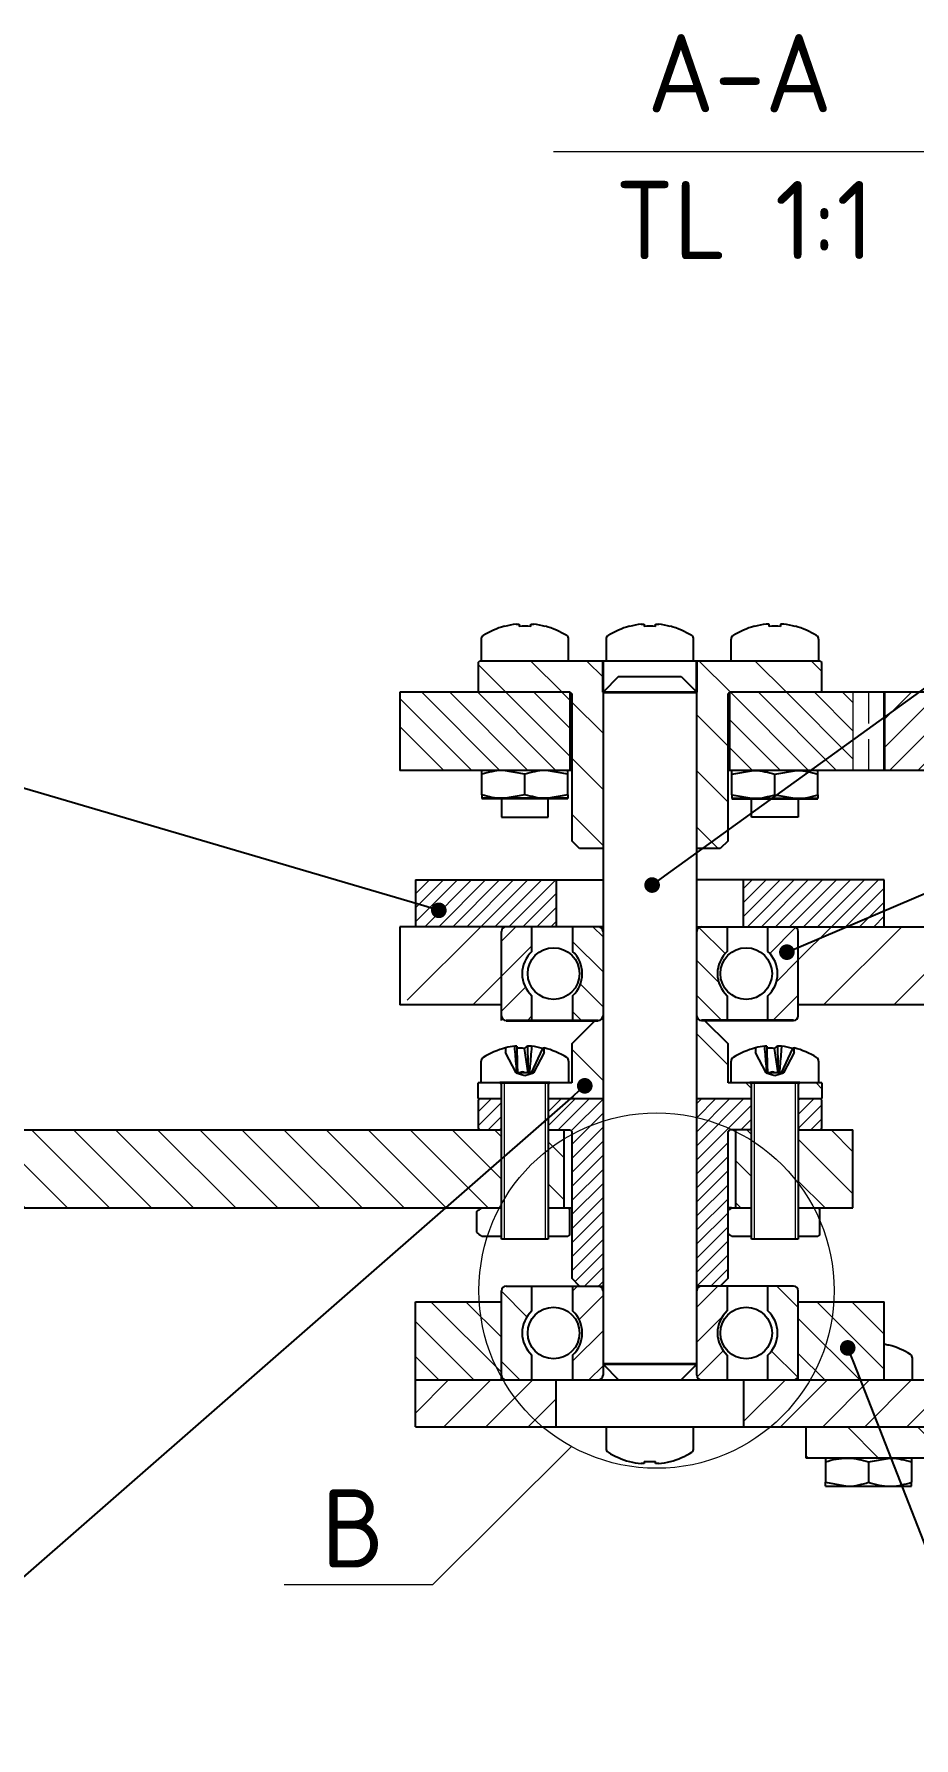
# Model space of a CAD drawing. Header units: millimetres. Extents: x 19686 to 36223, y 4362 to 8014.
# Drawn here: x 20568 to 20624.4, y 4361.7 to 4470.8 of the extents above; entities that cross this region are included whole.
import ezdxf
from ezdxf import colors
from ezdxf.entities.mleader import LeaderData, LeaderLine
from ezdxf.math import Vec2, Vec3

# ---------------------------------------------------------------- set-up
doc = ezdxf.new("R2010")
doc.units = ezdxf.units.MM
for name, pattern in [('ACISOWELD', [3, 2, -1]), ('AM_ISO08W050', [18, 12, -1.5, 3, -1.5]), ('CENTER', [50.8, 31.75, -6.35, 6.35, -6.35])]:
    doc.linetypes.add(name, pattern=pattern)
doc.layers.get('0').update_dxf_attribs({"lineweight": 35})
for name, color, linetype, lineweight in [('AM_10', 7, 'AM_ISO08W050', 35), ('Nét mảnh', 130, 'Continuous', 13), ('Nét đậm', 7, 'Continuous', 35), ('đường tâm nhỏ', 5, 'CENTER', 13)]:
    doc.layers.add(name, color=color, linetype=linetype, lineweight=lineweight)
doc.styles.add('MtXpl_TCVN_7284', font='')
doc.styles.get('MtXpl_TCVN_7284').set_extended_font_data('TCVN 7284')
pattern_1 = [(45, (1230.9274, -781.2207), (-0.449012806, 0.449012806), [])]
pattern_2 = [(135, (1230.9274, -781.2207), (-2.24506403, -2.24506403), [])]
pattern_3 = [(45, (1230.9274, -781.2207), (-1.12253202, 1.12253202), [])]
pattern_4 = [(135, (20403.876, 4281.063), (-13.4704, -13.4704), []), (135, (20403.876, 4285.553), (-13.4704, -13.4704), []), (135, (20403.876, 4290.043), (-13.4704, -13.4704), []), (135, (20403.876, 4294.534), (-13.4704, -13.4704), [])]

# ---------------------------------------------------------------- blocks, each defined once
blk = doc.blocks.new('_Dot')
at = {"color": 0, "linetype": 'ByBlock', "lineweight": -2}
blk.add_line((-0.5, 0), (-1, 0), dxfattribs=at)
at = {"color": 0, "linetype": 'ByBlock', "const_width": 0.5}
blk.add_lwpolyline([(-0.25, 0, 1), (0.25, 0, 1)], format="xyb", close=True, dxfattribs=at)

msp = doc.modelspace()

# ---------------------------------------------------------------- hatches: boundary and pattern name
at = {"linetype": 'Continuous', "lineweight": 18}
h = msp.add_hatch(dxfattribs=at)
h.set_pattern_fill('ANSI34', angle=90, style=0)
h.set_pattern_definition(pattern_4)
h.paths.add_polyline_path([(20604.452, 4407.639), (20603.952, 4407.639), (20602.452, 4406.139), (20602.452, 4403.639), (20600.952, 4403.639), (20600.952, 4402.639), (20604.452, 4402.639)], flags=0)
h = msp.add_hatch(dxfattribs=at)
h.set_pattern_fill('ANSI34', angle=90, style=0)
h.set_pattern_definition(pattern_4)
h.paths.add_polyline_path([(20610.952, 4407.639), (20610.452, 4407.639), (20610.452, 4402.639), (20613.952, 4402.639), (20613.952, 4403.639), (20612.452, 4403.639), (20612.452, 4406.139)], flags=0)
h = msp.add_hatch(dxfattribs=at)
h.set_pattern_fill('ANSI34', angle=90, style=0)
h.set_pattern_definition(pattern_4)
h.paths.add_polyline_path([(20618.452, 4403.639), (20616.952, 4403.639), (20616.952, 4402.639), (20618.452, 4402.639)], flags=0)
at = {"layer": 'Nét mảnh', "true_color": 0x58ba48}
h = msp.add_hatch(dxfattribs=at)
h.set_pattern_fill('ANSI31', color=85, scale=0.8, angle=90)
h.set_pattern_definition([(135, (1230.9274, -781.2207), (-1.79605122, -1.79605122), [])])
h.paths.add_polyline_path([(20612.452, 4428.539), (20612.552, 4428.639), (20618.352, 4428.639), (20618.452, 4428.739), (20618.452, 4430.539), (20618.352, 4430.639), (20610.452, 4430.639), (20610.452, 4418.639), (20611.952, 4418.639), (20612.452, 4419.139)])
h.paths.add_polyline_path([(20604.452, 4430.639), (20596.552, 4430.639), (20596.452, 4430.539), (20596.452, 4428.739), (20596.552, 4428.639), (20602.352, 4428.639), (20602.452, 4428.539), (20602.452, 4419.139), (20602.952, 4418.639), (20604.452, 4418.639)])
at = {"layer": 'Nét mảnh', "true_color": 0xed1f24}
h = msp.add_hatch(dxfattribs=at)
h.set_pattern_fill('ANSI31', color=240, scale=0.4, angle=90)
h.set_pattern_definition([(135, (1230.9274, -781.2207), (-0.89802561, -0.89802561), [])])
edge = h.paths.add_edge_path()
edge.add_line((20602.352, 4428.639), (20591.452, 4428.639))
edge.add_line((20591.452, 4428.639), (20591.452, 4426.013))
edge.add_line((20591.452, 4426.013), (20593.457, 4423.639))
edge.add_line((20593.457, 4423.639), (20602.008, 4423.639))
edge.add_spline(control_points=[(20602.008, 4423.639), (20602.023, 4423.639), (20602.039, 4423.639), (20602.054, 4423.639)], knot_values=[0, 0, 0, 0, 0.0949004, 0.0949004, 0.0949004, 0.0949004], degree=3, periodic=0)
edge.add_spline(control_points=[(20602.452, 4423.574), (20602.338, 4423.604), (20602.206, 4423.636), (20602.071, 4423.639), (20602.054, 4423.639)], knot_values=[0.0949004, 0.0949004, 0.0949004, 0.0949004, 0.8178645, 0.9239242, 0.9239242, 0.9239242, 0.9239242], degree=3, periodic=0)
edge.add_line((20602.054, 4423.639), (20602.352, 4423.639))
edge.add_line((20602.352, 4423.639), (20602.352, 4428.639))
h.paths.add_polyline_path([(20620.452, 4428.639), (20612.552, 4428.639), (20612.552, 4423.639), (20620.452, 4423.639)])
at = {"layer": 'Nét mảnh', "true_color": 0x58ba48}
h = msp.add_hatch(dxfattribs=at)
h.set_pattern_fill('ANSI31', color=85, scale=0.4)
h.set_pattern_definition([(45, (1230.9274, -781.2207), (-0.89802561, 0.89802561), [])])
h.paths.add_polyline_path([(20632.352, 4428.639), (20622.452, 4428.639), (20622.452, 4423.639), (20632.352, 4423.639)])
h.paths.add_polyline_path([(20651.201, 4428.639), (20642.552, 4428.639), (20642.552, 4423.639), (20651.201, 4423.639)])
h = msp.add_hatch(dxfattribs=at)
h.set_pattern_fill('ANSI31', color=85, scale=0.2)
h.set_pattern_definition(pattern_1)
h.paths.add_polyline_path([(20599.369, 4416.639), (20592.452, 4416.639), (20592.452, 4413.639), (20601.452, 4413.639), (20601.452, 4414.171)])
h.paths.add_polyline_path([(20622.452, 4416.639), (20613.452, 4416.639), (20613.452, 4413.639), (20622.452, 4413.639)])
h.paths.add_polyline_path([(20601.452, 4416.639), (20599.369, 4416.639), (20601.452, 4414.171)], flags=17)
at = {"layer": 'Nét mảnh', "true_color": 0xc8c92d}
h = msp.add_hatch(dxfattribs=at)
h.set_pattern_fill('ANSI31', color=52)
h.set_pattern_definition([(45, (1230.9274, -781.2207), (-2.24506403, 2.24506403), [])])
h.paths.add_polyline_path([(20632.852, 4413.639), (20616.652, 4413.639, -0.4142136), (20616.952, 4413.339), (20616.952, 4408.639), (20632.852, 4408.639)])
h.paths.add_polyline_path([(20597.952, 4413.339, -0.4142136), (20598.252, 4413.639), (20593.576, 4413.639), (20591.819, 4408.639), (20597.952, 4408.639)])
h.paths.add_polyline_path([(20658.452, 4413.639), (20642.956, 4413.639), (20642.159, 4408.639), (20658.452, 4408.639)])
h.paths.add_polyline_path([(20642.956, 4413.639), (20641.906, 4413.639), (20641.906, 4408.639), (20642.159, 4408.639)])
at = {"layer": 'Nét mảnh', "true_color": 0xed1f24}
h = msp.add_hatch(dxfattribs=at)
h.set_pattern_fill('ANSI31', color=240, scale=0.5)
h.set_pattern_definition(pattern_3)
h.paths.add_polyline_path([(20597.952, 4407.939, 0.4142136), (20598.252, 4407.639), (20599.902, 4407.639), (20599.902, 4409.219, -0.4402255), (20599.902, 4412.059), (20599.902, 4413.639), (20598.252, 4413.639, 0.4142136), (20597.952, 4413.339)])
h.paths.add_polyline_path([(20616.952, 4413.339, 0.4142136), (20616.652, 4413.639), (20615.002, 4413.639), (20615.002, 4412.059, -0.4402255), (20615.002, 4409.219), (20615.002, 4407.639), (20616.652, 4407.639, 0.4142136), (20616.952, 4407.939)])
at = {"layer": 'Nét mảnh', "true_color": 0x58ba48}
h = msp.add_hatch(dxfattribs=at)
h.set_pattern_fill('ANSI31', color=85, scale=0.5, angle=90)
h.set_pattern_definition([(135, (1230.9274, -781.2207), (-1.12253202, -1.12253202), [])])
h.paths.add_polyline_path([(20610.452, 4407.939, 0.4142136), (20610.752, 4407.639), (20612.402, 4407.639), (20612.402, 4409.219, -0.4402255), (20612.402, 4412.059), (20612.402, 4413.639), (20610.752, 4413.639, 0.4142136), (20610.452, 4413.339)])
h.paths.add_polyline_path([(20602.502, 4409.219), (20602.502, 4407.639), (20604.152, 4407.639, 0.4142136), (20604.452, 4407.939), (20604.452, 4413.339, 0.4142136), (20604.152, 4413.639), (20602.502, 4413.639), (20602.502, 4412.059, -0.4402255)])
h = msp.add_hatch(dxfattribs=at)
h.set_pattern_fill('ANSI31', color=85, scale=0.2)
h.set_pattern_definition(pattern_1)
h.paths.add_polyline_path([(20596.452, 4400.739), (20596.552, 4400.639), (20597.852, 4400.639), (20597.952, 4400.739), (20597.952, 4402.639), (20596.552, 4402.639), (20596.452, 4402.539)])
h.paths.add_polyline_path([(20604.452, 4402.639), (20600.952, 4402.639), (20600.952, 4400.639), (20602.352, 4400.639), (20602.452, 4400.539), (20602.452, 4391.139), (20602.952, 4390.639), (20604.452, 4390.639)])
h.paths.add_polyline_path([(20612.552, 4400.639), (20613.852, 4400.639), (20613.952, 4400.739), (20613.952, 4402.639), (20610.452, 4402.639), (20610.452, 4390.639), (20611.952, 4390.639), (20612.452, 4391.139), (20612.452, 4400.539)])
h.paths.add_polyline_path([(20618.452, 4402.539), (20618.352, 4402.639), (20616.952, 4402.639), (20616.952, 4400.739), (20617.052, 4400.639), (20618.352, 4400.639), (20618.452, 4400.739)])
at = {"layer": 'Nét mảnh'}
h = msp.add_hatch(dxfattribs=at)
h.set_pattern_fill('ANSI31', color=6, scale=0.6, angle=90)
h.set_pattern_definition([(135, (1230.9274, -781.2207), (-1.34703842, -1.34703842), [])])
h.paths.add_polyline_path([(20471.167, 4400.639), (20459.452, 4400.639), (20459.452, 4395.938)], flags=17)
h.paths.add_polyline_path([(20471.452, 4400.639), (20471.167, 4400.639), (20459.452, 4395.938), (20459.452, 4395.639), (20471.452, 4395.639)])
h.paths.add_polyline_path([(20521.952, 4400.639), (20501.452, 4400.639), (20501.452, 4395.639), (20521.952, 4395.639)])
h.paths.add_polyline_path([(20597.952, 4400.639), (20546.952, 4400.639), (20546.952, 4395.639), (20597.952, 4395.639)])
h.paths.add_polyline_path([(20601.952, 4400.639), (20600.952, 4400.639), (20600.952, 4395.639), (20601.952, 4395.639)])
h.paths.add_polyline_path([(20613.952, 4400.639), (20612.952, 4400.639), (20612.952, 4395.639), (20613.952, 4395.639)])
h.paths.add_polyline_path([(20620.452, 4400.639), (20616.952, 4400.639), (20616.952, 4395.639), (20620.452, 4395.639)])
at = {"layer": 'Nét mảnh', "true_color": 0xed1f24}
h = msp.add_hatch(dxfattribs=at)
h.set_pattern_fill('ANSI31', color=240, angle=90)
h.set_pattern_definition(pattern_2)
h.paths.add_polyline_path([(20599.902, 4390.639), (20598.252, 4390.639, 0.4142136), (20597.952, 4390.339), (20597.952, 4384.939, 0.4142136), (20598.252, 4384.639), (20599.902, 4384.639), (20599.902, 4386.219, -0.4402255), (20599.902, 4389.059)])
h.paths.add_polyline_path([(20616.952, 4390.339, 0.4142136), (20616.652, 4390.639), (20615.002, 4390.639), (20615.002, 4389.059, -0.4402255), (20615.002, 4386.219), (20615.002, 4384.639), (20616.652, 4384.639, 0.4142136), (20616.952, 4384.939)])
at = {"layer": 'Nét mảnh', "true_color": 0x58ba48}
h = msp.add_hatch(dxfattribs=at)
h.set_pattern_fill('ANSI31', color=85, scale=0.5)
h.set_pattern_definition(pattern_3)
h.paths.add_polyline_path([(20610.452, 4384.939, 0.4142136), (20610.752, 4384.639), (20612.402, 4384.639), (20612.402, 4386.219, -0.4402255), (20612.402, 4389.059), (20612.402, 4390.639), (20610.752, 4390.639, 0.4142136), (20610.452, 4390.339)])
h.paths.add_polyline_path([(20602.502, 4390.639), (20602.502, 4389.059, -0.4402255), (20602.502, 4386.219), (20602.502, 4384.639), (20604.152, 4384.639, 0.4142136), (20604.452, 4384.939), (20604.452, 4390.339, 0.4142136), (20604.152, 4390.639)])
at = {"layer": 'Nét mảnh', "true_color": 0x105689}
h = msp.add_hatch(dxfattribs=at)
h.set_pattern_fill('ANSI31', color=146, scale=0.5, angle=90)
h.set_pattern_definition([(135, (0.8839, -0.8839), (-1.12253202, -1.12253202), [])])
h.paths.add_polyline_path([(20597.952, 4389.639), (20592.452, 4389.639), (20592.452, 4384.639), (20597.952, 4384.639)])
h.paths.add_polyline_path([(20622.452, 4389.639), (20616.952, 4389.639), (20616.952, 4384.639), (20622.452, 4384.639)])
at = {"layer": 'Nét mảnh'}
h = msp.add_hatch(dxfattribs=at)
h.set_pattern_fill('ANSI31', color=6, scale=0.6)
h.set_pattern_definition([(45, (1230.9274, -781.2207), (-1.34703842, 1.34703842), [])])
h.paths.add_polyline_path([(20779.452, 4384.639), (20661.668, 4384.639), (20662.861, 4381.639), (20779.452, 4381.639)])
h.paths.add_polyline_path([(20661.668, 4384.639), (20640.92, 4384.639), (20640.09, 4381.639), (20662.861, 4381.639)])
h.paths.add_polyline_path([(20601.452, 4384.639), (20593.984, 4384.639), (20592.452, 4382.795), (20592.452, 4381.639), (20601.452, 4381.639)])
h.paths.add_polyline_path([(20593.984, 4384.639), (20592.452, 4384.639), (20592.452, 4382.795)], flags=17)
h.paths.add_polyline_path([(20640.92, 4384.639), (20613.452, 4384.639), (20613.452, 4381.639), (20640.09, 4381.639)])
h = msp.add_hatch(dxfattribs=at)
h.set_pattern_fill('ANSI31', color=5, angle=90)
h.set_pattern_definition(pattern_2)
h.paths.add_polyline_path([(20685.452, 4381.639), (20662.861, 4381.639), (20664.848, 4376.639), (20675.452, 4376.639), (20675.452, 4379.639), (20685.452, 4379.639)])
h.paths.add_polyline_path([(20662.861, 4381.639), (20661.452, 4381.639), (20661.452, 4379.639), (20641.452, 4379.639), (20641.452, 4381.639), (20640.09, 4381.639), (20638.708, 4376.639), (20664.848, 4376.639)])
h.paths.add_polyline_path([(20640.09, 4381.639), (20617.452, 4381.639), (20617.452, 4379.639), (20627.452, 4379.639), (20627.452, 4376.639), (20638.708, 4376.639)])

# ---------------------------------------------------------------- linework, layer by layer
at = {"color": 7, "linetype": 'Continuous', "lineweight": 25}
for p, q in [((20598.888, 4432.993), (20599.082, 4432.993)), ((20599.082, 4432.993), (20599.082, 4432.851)), ((20599.822, 4432.851), (20599.822, 4432.993)), ((20599.822, 4432.993), (20600.017, 4432.993)), ((20606.888, 4432.993), (20607.082, 4432.993)), ((20607.082, 4432.993), (20607.082, 4432.851)), ((20607.822, 4432.851), (20607.822, 4432.993)), ((20607.822, 4432.993), (20608.017, 4432.993)), ((20615.082, 4432.993), (20614.888, 4432.993)), ((20615.082, 4432.851), (20615.082, 4432.993)), ((20616.017, 4432.993), (20615.822, 4432.993)), ((20615.822, 4432.993), (20615.822, 4432.851)), ((20596.652, 4432.035), (20596.652, 4430.639)), ((20598.146, 4432.851), (20598.14, 4432.864)), ((20600.765, 4432.864), (20600.759, 4432.851)), ((20602.252, 4430.639), (20602.252, 4432.035)), ((20604.652, 4432.035), (20604.652, 4430.639)), ((20606.146, 4432.851), (20606.14, 4432.864)), ((20608.765, 4432.864), (20608.759, 4432.851)), ((20610.252, 4430.639), (20610.252, 4432.035)), ((20612.652, 4430.639), (20612.652, 4432.035)), ((20614.14, 4432.864), (20614.146, 4432.851)), ((20616.759, 4432.851), (20616.765, 4432.864)), ((20618.252, 4432.035), (20618.252, 4430.639)), ((20596.452, 4430.539), (20596.552, 4430.639)), ((20596.452, 4430.539), (20596.452, 4428.739)), ((20618.352, 4430.639), (20596.552, 4430.639)), ((20618.352, 4430.639), (20618.452, 4430.539)), ((20618.452, 4428.739), (20618.452, 4430.539)), ((20591.452, 4428.639), (20591.452, 4423.639)), ((20602.352, 4428.639), (20591.452, 4428.639)), ((20596.552, 4428.639), (20596.452, 4428.739)), ((20602.352, 4428.639), (20602.452, 4428.539)), ((20602.352, 4423.639), (20602.352, 4428.639)), ((20605.452, 4429.639), (20604.452, 4428.639)), ((20604.452, 4428.639), (20604.452, 4384.939)), ((20605.452, 4429.639), (20609.452, 4429.639)), ((20609.452, 4429.639), (20610.452, 4428.639)), ((20610.452, 4384.939), (20610.452, 4428.639)), ((20612.452, 4428.539), (20612.552, 4428.639)), ((20612.552, 4428.639), (20612.552, 4423.639)), ((20632.352, 4428.639), (20612.552, 4428.639)), ((20618.452, 4428.739), (20618.352, 4428.639)), ((20602.452, 4428.539), (20602.452, 4419.139)), ((20612.452, 4419.139), (20612.452, 4428.539)), ((20602.452, 4423.639), (20591.452, 4423.639)), ((20602.202, 4423.639), (20596.702, 4423.639)), ((20596.702, 4422.084), (20596.702, 4423.393)), ((20597.952, 4423.639), (20597.952, 4423.637)), ((20599.452, 4423.393), (20598.077, 4423.639)), ((20599.452, 4422.084), (20599.452, 4423.393)), ((20602.202, 4423.393), (20600.827, 4423.639)), ((20600.952, 4423.617), (20600.952, 4423.639)), ((20602.202, 4422.084), (20602.202, 4423.393)), ((20632.452, 4423.639), (20612.452, 4423.639)), ((20612.702, 4423.393), (20614.077, 4423.639)), ((20612.702, 4422.084), (20612.702, 4423.393)), ((20615.452, 4423.393), (20616.827, 4423.639)), ((20615.452, 4422.084), (20615.452, 4423.393)), ((20618.202, 4422.084), (20618.202, 4423.393)), ((20599.452, 4422.084), (20598.077, 4421.839)), ((20602.202, 4422.084), (20600.827, 4421.839)), ((20612.702, 4422.084), (20614.077, 4421.839)), ((20615.452, 4422.084), (20616.827, 4421.839)), ((20597.952, 4421.841), (20597.952, 4420.639)), ((20600.952, 4420.639), (20600.952, 4421.861)), ((20613.952, 4420.639), (20613.952, 4421.861)), ((20616.952, 4421.841), (20616.952, 4420.639)), ((20597.952, 4420.639), (20600.952, 4420.639)), ((20616.952, 4420.639), (20613.952, 4420.639)), ((20602.952, 4418.639), (20602.452, 4419.139)), ((20612.452, 4419.139), (20611.952, 4418.639)), ((20604.452, 4418.639), (20602.952, 4418.639)), ((20611.952, 4418.639), (20610.452, 4418.639)), ((20592.452, 4416.639), (20592.452, 4413.639)), ((20592.452, 4416.639), (20604.452, 4416.639)), ((20601.452, 4416.639), (20601.452, 4413.639)), ((20622.452, 4416.639), (20610.452, 4416.639)), ((20613.452, 4413.639), (20613.452, 4416.639)), ((20622.452, 4413.639), (20622.452, 4416.639)), ((20591.452, 4413.639), (20591.452, 4408.639)), ((20604.452, 4413.639), (20591.452, 4413.639)), ((20599.902, 4412.059), (20599.902, 4413.639)), ((20602.502, 4413.639), (20602.502, 4412.059)), ((20610.452, 4413.639), (20632.852, 4413.639)), ((20612.402, 4413.639), (20612.402, 4412.059)), ((20615.002, 4412.059), (20615.002, 4413.639)), ((20597.952, 4407.639), (20597.952, 4413.339)), ((20616.952, 4407.939), (20616.952, 4413.339)), ((20599.902, 4407.639), (20599.902, 4409.219)), ((20602.502, 4409.219), (20602.502, 4407.639)), ((20612.402, 4409.219), (20612.402, 4407.639)), ((20615.002, 4407.639), (20615.002, 4409.219)), ((20597.952, 4408.639), (20591.452, 4408.639)), ((20633.43, 4408.639), (20616.952, 4408.639)), ((20602.452, 4406.139), (20603.952, 4407.639)), ((20610.952, 4407.639), (20612.452, 4406.139)), ((20598.218, 4405.884), (20598.218, 4405.593)), ((20598.93, 4405.993), (20598.803, 4405.993)), ((20599.414, 4405.851), (20599.647, 4404.289)), ((20599.88, 4405.993), (20599.636, 4405.993)), ((20600.588, 4405.851), (20599.845, 4404.289)), ((20600.687, 4405.593), (20600.687, 4405.884)), ((20602.452, 4406.139), (20602.452, 4403.639)), ((20612.452, 4403.639), (20612.452, 4406.139)), ((20614.218, 4405.884), (20614.218, 4405.593)), ((20614.93, 4405.993), (20614.803, 4405.993)), ((20615.414, 4405.851), (20615.647, 4404.289)), ((20615.88, 4405.993), (20615.636, 4405.993)), ((20616.588, 4405.851), (20615.845, 4404.289)), ((20616.687, 4405.593), (20616.687, 4405.884)), ((20596.652, 4403.639), (20596.652, 4405.035)), ((20598.896, 4404.296), (20598.218, 4405.593)), ((20600.687, 4405.593), (20600.009, 4404.296)), ((20602.252, 4405.035), (20602.252, 4403.639)), ((20612.652, 4403.639), (20612.652, 4405.035)), ((20614.896, 4404.296), (20614.218, 4405.593)), ((20616.687, 4405.593), (20616.009, 4404.296)), ((20618.252, 4405.035), (20618.252, 4403.639)), ((20596.452, 4402.639), (20596.452, 4403.639)), ((20597.952, 4403.639), (20596.452, 4403.639)), ((20597.952, 4393.639), (20597.952, 4403.639)), ((20598.896, 4404.296), (20598.896, 4404.289)), ((20598.896, 4404.289), (20599.452, 4404.108)), ((20600.008, 4404.289), (20598.896, 4404.289)), ((20599.452, 4404.108), (20600.008, 4404.289)), ((20600.008, 4404.289), (20600.009, 4404.296)), ((20600.952, 4403.639), (20600.952, 4393.639)), ((20602.452, 4403.639), (20600.952, 4403.639)), ((20613.952, 4403.639), (20612.452, 4403.639)), ((20613.952, 4393.639), (20613.952, 4403.639)), ((20614.896, 4404.296), (20614.896, 4404.289)), ((20614.896, 4404.289), (20615.452, 4404.108)), ((20616.008, 4404.289), (20614.896, 4404.289)), ((20615.452, 4404.108), (20616.008, 4404.289)), ((20616.008, 4404.289), (20616.009, 4404.296)), ((20616.952, 4403.639), (20616.952, 4393.639)), ((20618.452, 4403.639), (20616.952, 4403.639)), ((20618.452, 4403.639), (20618.452, 4402.639)), ((20596.452, 4402.639), (20597.952, 4402.639)), ((20596.452, 4402.539), (20596.552, 4402.639)), ((20596.452, 4402.539), (20596.452, 4400.739)), ((20600.952, 4402.639), (20604.452, 4402.639)), ((20610.452, 4402.639), (20613.952, 4402.639)), ((20616.952, 4402.639), (20618.452, 4402.639)), ((20618.352, 4402.639), (20618.452, 4402.539)), ((20618.452, 4400.739), (20618.452, 4402.539)), ((20501.452, 4400.639), (20597.952, 4400.639)), ((20596.552, 4400.639), (20596.452, 4400.739)), ((20597.952, 4400.739), (20597.852, 4400.639)), ((20600.952, 4400.639), (20602.352, 4400.639)), ((20601.952, 4400.639), (20601.952, 4395.639)), ((20602.352, 4400.639), (20602.452, 4400.539)), ((20602.452, 4400.539), (20602.452, 4391.139)), ((20612.452, 4400.539), (20612.552, 4400.639)), ((20612.452, 4391.139), (20612.452, 4400.539)), ((20613.952, 4400.639), (20612.552, 4400.639)), ((20612.952, 4395.639), (20612.952, 4400.639)), ((20613.952, 4400.739), (20613.852, 4400.639)), ((20617.052, 4400.639), (20616.952, 4400.739)), ((20616.952, 4400.639), (20620.452, 4400.639)), ((20618.452, 4400.739), (20618.352, 4400.639)), ((20620.452, 4395.639), (20620.452, 4400.639)), ((20459.452, 4395.639), (20597.952, 4395.639)), ((20596.353, 4395.393), (20596.353, 4394.084)), ((20596.702, 4395.639), (20596.57, 4395.562)), ((20600.952, 4395.639), (20602.452, 4395.639)), ((20602.335, 4395.562), (20602.202, 4395.639)), ((20602.335, 4393.915), (20602.335, 4395.562)), ((20612.669, 4395.639), (20612.452, 4395.639)), ((20612.702, 4395.639), (20612.57, 4395.562)), ((20612.702, 4395.639), (20613.952, 4395.639)), ((20616.952, 4395.639), (20620.452, 4395.639)), ((20618.335, 4395.562), (20618.202, 4395.639)), ((20618.335, 4393.915), (20618.335, 4395.562)), ((20596.702, 4393.839), (20596.57, 4393.915)), ((20596.702, 4393.839), (20597.952, 4393.839)), ((20600.952, 4393.839), (20602.202, 4393.839)), ((20602.335, 4393.915), (20602.202, 4393.839)), ((20612.702, 4393.839), (20612.57, 4393.915)), ((20612.702, 4393.839), (20613.952, 4393.839)), ((20616.952, 4393.839), (20618.202, 4393.839)), ((20618.335, 4393.915), (20618.202, 4393.839)), ((20600.952, 4393.639), (20597.952, 4393.639)), ((20616.952, 4393.639), (20613.952, 4393.639)), ((20598.252, 4390.639), (20604.452, 4390.639)), ((20599.902, 4389.059), (20599.902, 4390.639)), ((20602.952, 4390.639), (20602.452, 4391.139)), ((20602.502, 4390.639), (20602.502, 4389.059)), ((20616.652, 4390.639), (20610.452, 4390.639)), ((20612.452, 4391.139), (20611.952, 4390.639)), ((20612.402, 4390.639), (20612.402, 4389.059)), ((20615.002, 4389.059), (20615.002, 4390.639)), ((20592.452, 4381.639), (20592.452, 4389.639)), ((20592.452, 4389.639), (20597.952, 4389.639)), ((20597.952, 4384.639), (20597.952, 4390.339)), ((20616.952, 4384.639), (20616.952, 4390.339)), ((20616.952, 4389.639), (20622.452, 4389.639)), ((20622.452, 4384.639), (20622.452, 4389.639)), ((20599.902, 4384.639), (20599.902, 4386.219)), ((20602.502, 4386.219), (20602.502, 4384.639)), ((20612.402, 4386.219), (20612.402, 4384.639)), ((20615.002, 4384.639), (20615.002, 4386.219)), ((20622.765, 4386.864), (20622.759, 4386.851)), ((20604.452, 4385.639), (20605.452, 4384.639)), ((20610.452, 4385.639), (20609.452, 4384.639)), ((20624.252, 4384.639), (20624.252, 4386.035)), ((20592.452, 4384.639), (20779.452, 4384.639)), ((20601.452, 4381.639), (20601.452, 4384.639)), ((20613.452, 4384.639), (20613.452, 4381.639)), ((20592.452, 4381.639), (20779.452, 4381.639)), ((20604.652, 4381.639), (20604.652, 4380.242)), ((20610.252, 4380.242), (20610.252, 4381.639)), ((20617.452, 4379.639), (20617.452, 4381.639)), ((20627.452, 4379.639), (20617.452, 4379.639)), ((20621.452, 4379.393), (20622.827, 4379.639)), ((20606.14, 4379.414), (20606.146, 4379.427)), ((20607.082, 4379.285), (20606.888, 4379.285)), ((20607.082, 4379.427), (20607.082, 4379.285)), ((20607.822, 4379.285), (20607.822, 4379.427)), ((20608.017, 4379.285), (20607.822, 4379.285)), ((20608.759, 4379.427), (20608.765, 4379.414)), ((20618.702, 4379.393), (20618.702, 4378.084)), ((20621.452, 4379.393), (20621.452, 4378.084)), ((20624.202, 4379.393), (20624.202, 4378.084)), ((20618.702, 4378.084), (20620.077, 4377.839)), ((20618.702, 4377.839), (20624.202, 4377.839))]:
    msp.add_line(p, q, dxfattribs=at)
for centre in [(20601.289, 4410.639), (20613.616, 4410.639), (20601.289, 4387.639), (20613.616, 4387.639)]:
    msp.add_circle(centre, 1.653, dxfattribs=at)
for centre, radius, start, end in [((20599.452, 4428.039), 4.986, 96.50342, 105.18786), ((20599.452, 4428.039), 4.986, 74.81214, 83.49658), ((20607.452, 4428.039), 4.986, 96.50342, 105.18786), ((20607.452, 4428.039), 4.986, 74.81214, 83.49658), ((20615.452, 4428.039), 4.986, 96.50342, 105.18786), ((20615.452, 4428.039), 4.986, 74.81214, 83.49658), ((20596.922, 4432.035), 0.27, 122.33603, 180), ((20599.452, 4428.039), 5, 105.21928, 122.33603), ((20599.452, 4427.386), 5.477, 86.1266, 93.8734), ((20599.452, 4428.039), 5, 57.66397, 74.78072), ((20601.982, 4432.035), 0.27, 0, 57.66397), ((20604.922, 4432.035), 0.27, 122.33603, 180), ((20607.452, 4428.039), 5, 105.21928, 122.33603), ((20607.452, 4427.386), 5.477, 86.1266, 93.8734), ((20607.452, 4428.039), 5, 57.66397, 74.78072), ((20609.982, 4432.035), 0.27, 0, 57.66397), ((20612.922, 4432.035), 0.27, 122.33603, 180), ((20615.452, 4428.039), 5, 105.21928, 122.33603), ((20615.452, 4427.386), 5.477, 86.1266, 93.8734), ((20615.452, 4428.039), 5, 57.66397, 74.78072), ((20617.982, 4432.035), 0.27, 0, 57.66397), ((20598.252, 4413.339), 0.3, 90, 180), ((20604.152, 4413.339), 0.3, 0, 90), ((20610.752, 4413.339), 0.3, 90, 180), ((20616.652, 4413.339), 0.3, 0, 90), ((20601.202, 4410.639), 1.925, 132.47937, 227.52063), ((20601.202, 4410.639), 1.925, 312.47937, 47.52063), ((20613.702, 4410.639), 1.925, 132.47937, 227.52063), ((20613.702, 4410.639), 1.925, 312.47937, 47.52063), ((20598.252, 4407.939), 0.3, 180, 270), ((20604.152, 4407.939), 0.3, 270, 0), ((20610.752, 4407.939), 0.3, 180, 270), ((20616.652, 4407.939), 0.3, 270, 0), ((20599.452, 4401.039), 5, 104.29544, 122.33603), ((20599.344, 4401.466), 4.56, 96.81754, 104.29968), ((20599.059, 4400.831), 5.033, 85.96115, 91.45065), ((20599.903, 4405.331), 0.714, 111.94124, 133.23873), ((20599.339, 4401.462), 4.563, 74.10984, 83.18039), ((20600.71, 4405.267), 0.596, 92.20414, 101.81779), ((20599.452, 4401.039), 5, 57.66397, 75.70456), ((20615.452, 4401.039), 5, 104.29544, 122.33603), ((20615.344, 4401.466), 4.56, 96.81754, 104.29968), ((20615.059, 4400.831), 5.033, 85.96115, 91.45065), ((20615.903, 4405.331), 0.714, 111.94124, 133.23873), ((20615.339, 4401.462), 4.563, 74.10984, 83.18039), ((20616.71, 4405.267), 0.596, 92.20414, 101.81779), ((20615.452, 4401.039), 5, 57.66397, 75.70456), ((20596.922, 4405.035), 0.27, 122.33603, 180), ((20601.982, 4405.035), 0.27, 0, 57.66397), ((20612.922, 4405.035), 0.27, 122.33603, 180), ((20617.982, 4405.035), 0.27, 0, 57.66397), ((20597.852, 4403.539), 0.1, 0, 90), ((20601.052, 4403.539), 0.1, 90, 180), ((20613.852, 4403.539), 0.1, 0, 90), ((20617.052, 4403.539), 0.1, 90, 180), ((20598.252, 4390.339), 0.3, 90, 180), ((20604.152, 4390.339), 0.3, 0, 90), ((20610.752, 4390.339), 0.3, 90, 180), ((20616.652, 4390.339), 0.3, 0, 90), ((20601.202, 4387.639), 1.925, 132.47937, 227.52063), ((20601.202, 4387.639), 1.925, 312.47937, 47.52063), ((20613.702, 4387.639), 1.925, 132.47937, 227.52063), ((20613.702, 4387.639), 1.925, 312.47937, 47.52063), ((20621.452, 4382.039), 4.986, 74.81214, 78.43088), ((20621.452, 4382.039), 5, 57.66397, 74.78072), ((20623.982, 4386.035), 0.27, 0, 57.66397), ((20598.252, 4384.939), 0.3, 180, 270), ((20604.152, 4384.939), 0.3, 270, 0), ((20610.752, 4384.939), 0.3, 180, 270), ((20616.652, 4384.939), 0.3, 270, 0), ((20604.922, 4380.242), 0.27, 180, 237.66397), ((20607.452, 4384.239), 5, 237.66397, 254.78072), ((20607.452, 4384.239), 5, 285.21928, 302.33603), ((20609.982, 4380.242), 0.27, 302.33603, 0), ((20607.452, 4384.239), 4.986, 254.81214, 263.49658), ((20607.452, 4384.891), 5.477, 266.1266, 273.8734), ((20607.452, 4384.239), 4.986, 276.50342, 285.18786)]:
    msp.add_arc(centre, radius, start, end, dxfattribs=at)
for centre, major_axis, ratio, start_param, end_param in [((20599.387, 4403.369), (-0.477, 0.985), 0.1202441, 0.2914792, 0.3112468), ((20599.432, 4403.369), (-0.187, 0.982), 0.4579285, 5.8267546, 6.5655806), ((20599.518, 4403.369), (0.477, 0.985), 0.1202441, 5.9917061, 6.7107644), ((20615.387, 4403.369), (-0.477, 0.985), 0.1202441, 0.2914792, 0.3112468), ((20615.432, 4403.369), (-0.187, 0.982), 0.4579285, 5.8267546, 6.5655806), ((20615.518, 4403.369), (0.477, 0.985), 0.1202441, 5.9917061, 6.7107644)]:
    msp.add_ellipse(centre, major_axis=major_axis, ratio=ratio, start_param=start_param, end_param=end_param, dxfattribs=at)
for points, knots in [([(20598.077, 4423.639), (20598.045, 4423.639), (20597.581, 4423.635), (20597.126, 4423.51), (20596.702, 4423.393)], [0, 0, 0, 0, 0.07015027, 1, 1, 1, 1]), ([(20596.702, 4423.393), (20596.702, 4423.43), (20596.702, 4423.574), (20596.702, 4423.611), (20596.702, 4423.639)], [0, 0, 0, 0, 0.2575513, 1, 1, 1, 1]), ([(20600.827, 4423.639), (20600.795, 4423.639), (20600.331, 4423.635), (20599.876, 4423.51), (20599.452, 4423.393)], [0, 0, 0, 0, 0.0701503, 1, 1, 1, 1]), ([(20602.202, 4423.393), (20602.202, 4423.43), (20602.202, 4423.574), (20602.202, 4423.611), (20602.202, 4423.639)], [0, 0, 0, 0, 0.25755135, 1, 1, 1, 1]), ([(20612.702, 4423.393), (20612.702, 4423.43), (20612.702, 4423.574), (20612.702, 4423.611), (20612.702, 4423.639)], [0, 0, 0, 0, 0.25755135, 1, 1, 1, 1]), ([(20614.077, 4423.639), (20614.11, 4423.639), (20614.574, 4423.635), (20615.029, 4423.51), (20615.452, 4423.393)], [0, 0, 0, 0, 0.0701503, 1, 1, 1, 1]), ([(20616.827, 4423.639), (20616.86, 4423.639), (20617.324, 4423.635), (20617.779, 4423.51), (20618.202, 4423.393)], [0, 0, 0, 0, 0.07015027, 1, 1, 1, 1]), ([(20618.202, 4423.393), (20618.202, 4423.43), (20618.202, 4423.574), (20618.202, 4423.611), (20618.202, 4423.639)], [0, 0, 0, 0, 0.2575513, 1, 1, 1, 1]), ([(20598.077, 4421.839), (20598.045, 4421.839), (20597.798, 4421.841), (20597.333, 4421.895), (20596.914, 4422.021), (20596.702, 4422.084)], [0, 0, 0, 0, 0.0700125, 0.5307444, 1, 1, 1, 1]), ([(20596.702, 4422.084), (20596.702, 4422.047), (20596.702, 4421.903), (20596.702, 4421.866), (20596.702, 4421.839)], [0, 0, 0, 0, 0.2575513, 1, 1, 1, 1]), ([(20600.827, 4421.839), (20600.795, 4421.839), (20600.331, 4421.843), (20599.876, 4421.968), (20599.452, 4422.084)], [0, 0, 0, 0, 0.0701503, 1, 1, 1, 1]), ([(20602.202, 4422.084), (20602.202, 4422.047), (20602.202, 4421.903), (20602.202, 4421.866), (20602.202, 4421.839)], [0, 0, 0, 0, 0.2575513, 1, 1, 1, 1]), ([(20612.702, 4422.084), (20612.702, 4422.047), (20612.702, 4421.903), (20612.702, 4421.866), (20612.702, 4421.839)], [0, 0, 0, 0, 0.2575513, 1, 1, 1, 1]), ([(20614.077, 4421.839), (20614.11, 4421.839), (20614.574, 4421.843), (20615.029, 4421.968), (20615.452, 4422.084)], [0, 0, 0, 0, 0.0701503, 1, 1, 1, 1]), ([(20616.827, 4421.839), (20616.86, 4421.839), (20617.107, 4421.841), (20617.572, 4421.895), (20617.991, 4422.021), (20618.202, 4422.084)], [0, 0, 0, 0, 0.0700125, 0.5307444, 1, 1, 1, 1]), ([(20618.202, 4422.084), (20618.202, 4422.047), (20618.202, 4421.903), (20618.202, 4421.866), (20618.202, 4421.839)], [0, 0, 0, 0, 0.2575513, 1, 1, 1, 1]), ([(20598.946, 4404.289), (20598.938, 4404.38), (20598.893, 4404.882), (20598.846, 4405.45), (20598.808, 4405.927), (20598.803, 4405.993)], [0, 0, 0, 0, 0.16061782, 0.88325706, 1, 1, 1, 1]), ([(20598.93, 4405.993), (20598.932, 4405.927), (20598.944, 4405.45), (20598.959, 4404.882), (20598.973, 4404.38), (20598.975, 4404.289)], [0, 0, 0, 0, 0.1167429, 0.8393822, 1, 1, 1, 1]), ([(20599.681, 4404.289), (20599.679, 4404.38), (20599.665, 4404.882), (20599.65, 4405.45), (20599.638, 4405.927), (20599.636, 4405.993)], [0, 0, 0, 0, 0.1606178, 0.8832571, 1, 1, 1, 1]), ([(20599.88, 4405.993), (20599.875, 4405.927), (20599.837, 4405.45), (20599.79, 4404.882), (20599.746, 4404.38), (20599.738, 4404.289)], [0, 0, 0, 0, 0.1167429, 0.8393822, 1, 1, 1, 1]), ([(20614.946, 4404.289), (20614.938, 4404.38), (20614.893, 4404.882), (20614.846, 4405.45), (20614.808, 4405.927), (20614.803, 4405.993)], [0, 0, 0, 0, 0.1606178, 0.8832571, 1, 1, 1, 1]), ([(20614.93, 4405.993), (20614.932, 4405.927), (20614.944, 4405.45), (20614.959, 4404.882), (20614.973, 4404.38), (20614.975, 4404.289)], [0, 0, 0, 0, 0.1167429, 0.8393822, 1, 1, 1, 1]), ([(20615.681, 4404.289), (20615.679, 4404.38), (20615.665, 4404.882), (20615.65, 4405.45), (20615.638, 4405.927), (20615.636, 4405.993)], [0, 0, 0, 0, 0.1606178, 0.8832571, 1, 1, 1, 1]), ([(20615.88, 4405.993), (20615.875, 4405.927), (20615.837, 4405.45), (20615.79, 4404.882), (20615.746, 4404.38), (20615.738, 4404.289)], [0, 0, 0, 0, 0.1167429, 0.8393822, 1, 1, 1, 1]), ([(20596.353, 4395.393), (20596.393, 4395.43), (20596.465, 4395.496), (20596.538, 4395.542), (20596.57, 4395.562)], [0, 0, 0, 0, 0.5574057, 1, 1, 1, 1]), ([(20612.452, 4395.479), (20612.459, 4395.485), (20612.498, 4395.52), (20612.538, 4395.543), (20612.57, 4395.562)], [0, 0, 0, 0, 0.1790051, 1, 1, 1, 1]), ([(20596.353, 4394.084), (20596.393, 4394.048), (20596.465, 4393.982), (20596.538, 4393.936), (20596.57, 4393.915)], [0, 0, 0, 0, 0.5574057, 1, 1, 1, 1]), ([(20612.452, 4393.998), (20612.459, 4393.992), (20612.498, 4393.958), (20612.538, 4393.935), (20612.57, 4393.915)], [0, 0, 0, 0, 0.1790051, 1, 1, 1, 1]), ([(20618.702, 4379.393), (20618.926, 4379.462), (20619.376, 4379.6), (20619.842, 4379.626), (20620.077, 4379.639)], [0, 0, 0, 0, 0.495458, 1, 1, 1, 1]), ([(20618.702, 4379.639), (20618.702, 4379.635), (20618.702, 4379.622), (20618.702, 4379.49), (20618.702, 4379.393)], [0, 0, 0, 0, 0.2686336, 1, 1, 1, 1]), ([(20620.077, 4379.639), (20620.11, 4379.639), (20620.574, 4379.635), (20621.029, 4379.51), (20621.452, 4379.393)], [0, 0, 0, 0, 0.07015027, 1, 1, 1, 1]), ([(20622.827, 4379.639), (20622.86, 4379.639), (20623.324, 4379.635), (20623.779, 4379.51), (20624.202, 4379.393)], [0, 0, 0, 0, 0.0701503, 1, 1, 1, 1]), ([(20624.202, 4379.639), (20624.202, 4379.635), (20624.202, 4379.622), (20624.202, 4379.49), (20624.202, 4379.393)], [0, 0, 0, 0, 0.2686336, 1, 1, 1, 1]), ([(20618.702, 4377.839), (20618.702, 4377.843), (20618.702, 4377.856), (20618.702, 4377.988), (20618.702, 4378.084)], [0, 0, 0, 0, 0.2686336, 1, 1, 1, 1]), ([(20620.077, 4377.839), (20620.11, 4377.839), (20620.574, 4377.843), (20621.029, 4377.968), (20621.452, 4378.084)], [0, 0, 0, 0, 0.0701503, 1, 1, 1, 1]), ([(20621.452, 4378.084), (20621.676, 4378.016), (20622.126, 4377.877), (20622.592, 4377.852), (20622.827, 4377.839)], [0, 0, 0, 0, 0.495458, 1, 1, 1, 1]), ([(20622.827, 4377.839), (20622.86, 4377.839), (20623.324, 4377.843), (20623.779, 4377.968), (20624.202, 4378.084)], [0, 0, 0, 0, 0.0701503, 1, 1, 1, 1]), ([(20624.202, 4377.839), (20624.202, 4377.843), (20624.202, 4377.856), (20624.202, 4377.988), (20624.202, 4378.084)], [0, 0, 0, 0, 0.2686336, 1, 1, 1, 1])]:
    msp.add_open_spline(points, degree=3, knots=knots, dxfattribs=at)
at = {"layer": 'Nét mảnh'}
for p, q in [((20601.293, 4463.246), (20626.293, 4463.246)), ((20620.452, 4428.639), (20620.452, 4423.639)), ((20598.152, 4393.639), (20598.152, 4403.639)), ((20600.752, 4403.639), (20600.752, 4393.639)), ((20614.152, 4393.639), (20614.152, 4403.639)), ((20616.752, 4403.639), (20616.752, 4393.639)), ((20602.436, 4380.371), (20593.531, 4371.524)), ((20593.531, 4371.524), (20584.034, 4371.524))]:
    msp.add_line(p, q, dxfattribs=at)
msp.add_circle((20607.881, 4390.352), 11.369, dxfattribs=at)
at = {"layer": 'Nét đậm'}
for p, q in [((20604.452, 4428.639), (20604.452, 4430.639)), ((20610.452, 4428.639), (20610.452, 4430.639)), ((20604.452, 4428.639), (20610.452, 4428.639)), ((20622.452, 4428.639), (20622.452, 4423.639)), ((20602.202, 4421.839), (20596.702, 4421.839)), ((20612.702, 4421.839), (20618.202, 4421.839)), ((20598.252, 4407.639), (20604.152, 4407.639)), ((20616.652, 4407.639), (20610.752, 4407.639)), ((20601.052, 4403.639), (20597.852, 4403.639)), ((20617.052, 4403.639), (20613.852, 4403.639)), ((20610.452, 4385.639), (20604.452, 4385.639))]:
    msp.add_line(p, q, dxfattribs=at)
at = {"layer": 'đường tâm nhỏ', "linetype": 'ACISOWELD'}
msp.add_line((20621.452, 4428.639), (20621.452, 4423.639), dxfattribs=at)

# ---------------------------------------------------------------- texts
at = {"layer": 'AM_10', "char_height": 5, "attachment_point": 5, "style": 'MtXpl_TCVN_7284'}
for s, insert in [('A-A', (20613.205, 4468.25)), ('TL 1:1', (20613.506, 4458.852))]:
    msp.add_mtext(s, dxfattribs=dict(at, insert=insert))
at = {"layer": 'Nét mảnh', "insert": (20586.425, 4377.642), "char_height": 5, "attachment_point": 1, "style": 'MtXpl_TCVN_7284'}
msp.add_mtext_dynamic_manual_height_columns('B', width=8.52086, gutter_width=12.5, heights=[0], dxfattribs=at)

# ---------------------------------------------------------------- leaders
at = {"layer": 'Nét mảnh'}
ml = msp.add_multileader_mtext('Standard', dxfattribs=at)
ml.set_content('19', color=256, style='MtXpl_TCVN_7284')
ml.set_leader_properties()
ml.set_arrow_properties(name='DOT')
ml.build(insert=Vec2(0, 0))
ml.multileader.update_dxf_attribs({"text_left_attachment_type": 5, "text_right_attachment_type": 5, "dogleg_length": 3, "arrow_head_size": 1})
ctx = ml.context
ctx.base_point, ctx.char_height, ctx.arrow_head_size, ctx.landing_gap_size, ctx.plane_origin = Vec3(20474.312, 4447.467), 5, 1, 0, Vec3(20596.416, 4387.566)
ctx.left_attachment, ctx.right_attachment, ctx.text_align_type = 5, 5, 2
notes = []
notes.append((ctx, [(0, (1, 1, 0), (20482.312, 4447.467), (-1, 0), 3, [(0, [(20593.944, 4414.684)], 0, [])])]))
ctx.mtext.insert, ctx.mtext.alignment, ctx.mtext.flow_direction = Vec3(20479.312, 4453.467), 3, 5
ml = msp.add_multileader_mtext('Standard', dxfattribs=at)
ml.set_content('18', color=256, style='MtXpl_TCVN_7284')
ml.set_leader_properties()
ml.set_arrow_properties(name='DOT')
ml.build(insert=Vec2(0, 0))
ml.multileader.update_dxf_attribs({"text_left_attachment_type": 5, "text_right_attachment_type": 5, "dogleg_length": 3, "arrow_head_size": 1})
ctx = ml.context
ctx.base_point, ctx.char_height, ctx.arrow_head_size, ctx.landing_gap_size, ctx.plane_origin = Vec3(20653.759, 4447.467), 5, 1, 0, Vec3(20603.41, 4411.853)
ctx.left_attachment, ctx.right_attachment = 5, 5
notes.append((ctx, [(1, (1, 1, 0), (20650.759, 4447.467), (1, 0), 3, [(0, [(20607.595, 4416.303)], 0, [])])]))
ctx.mtext.insert, ctx.mtext.flow_direction = Vec3(20653.759, 4453.467), 5
ml = msp.add_multileader_mtext('Standard', dxfattribs=at)
ml.set_content('17', color=256, style='MtXpl_TCVN_7284')
ml.set_leader_properties()
ml.set_arrow_properties(name='DOT')
ml.build(insert=Vec2(0, 0))
ml.multileader.update_dxf_attribs({"text_left_attachment_type": 5, "text_right_attachment_type": 5, "dogleg_length": 3, "arrow_head_size": 1})
ctx = ml.context
ctx.base_point, ctx.char_height, ctx.arrow_head_size, ctx.landing_gap_size, ctx.plane_origin = Vec3(20702.697, 4447.467), 5, 1, 0, Vec3(20607.538, 4423.594)
ctx.left_attachment, ctx.right_attachment = 5, 5
notes.append((ctx, [(0, (1, 1, 0), (20699.697, 4447.467), (1, 0), 3, [(0, [(20616.22, 4412.009)], 0, [])])]))
ctx.mtext.insert, ctx.mtext.flow_direction = Vec3(20702.697, 4453.467), 5
ml = msp.add_multileader_mtext('Standard', dxfattribs=at)
ml.set_content('23', color=256, style='MtXpl_TCVN_7284')
ml.set_leader_properties()
ml.set_arrow_properties(name='DOT')
ml.build(insert=Vec2(0, 0))
ml.multileader.update_dxf_attribs({"text_left_attachment_type": 5, "text_right_attachment_type": 5, "dogleg_length": 3, "arrow_head_size": 1})
ctx = ml.context
ctx.base_point, ctx.char_height, ctx.arrow_head_size, ctx.landing_gap_size, ctx.plane_origin = Vec3(20547.207, 4362.291), 5, 1, 0, Vec3(20630.752, 4379.39)
ctx.left_attachment, ctx.right_attachment, ctx.text_align_type = 5, 5, 2
notes.append((ctx, [(0, (1, 1, 0), (20556.207, 4362.291), (-1, 0), 3, [(0, [(20603.285, 4403.455)], 0, [])])]))
ctx.mtext.insert, ctx.mtext.alignment, ctx.mtext.flow_direction = Vec3(20553.207, 4368.291), 3, 5
ml = msp.add_multileader_mtext('Standard', dxfattribs=at)
ml.set_content('24', color=256, style='MtXpl_TCVN_7284')
ml.set_leader_properties()
ml.set_arrow_properties(name='DOT')
ml.build(insert=Vec2(0, 0))
ml.multileader.update_dxf_attribs({"text_left_attachment_type": 5, "text_right_attachment_type": 5, "dogleg_length": 3, "arrow_head_size": 1})
ctx = ml.context
ctx.base_point, ctx.char_height, ctx.arrow_head_size, ctx.landing_gap_size, ctx.plane_origin = Vec3(20632.645, 4362.291), 5, 1, 0, Vec3(20649.13, 4379.493)
ctx.left_attachment, ctx.right_attachment = 5, 5
notes.append((ctx, [(1, (1, 1, 0), (20629.645, 4362.291), (1, 0), 3, [(0, [(20620.114, 4386.685)], 0, [])])]))
ctx.mtext.insert, ctx.mtext.flow_direction = Vec3(20632.645, 4368.291), 5
for ctx, leaders in notes:
    for number, flags, end, landing, length, lines in leaders:
        leader = LeaderData()
        leader.index, (leader.has_last_leader_line, leader.has_dogleg_vector, leader.attachment_direction) = number, flags
        leader.last_leader_point, leader.dogleg_vector, leader.dogleg_length = Vec3(end), Vec3(landing), length
        for number, points, colour, breaks in lines:
            line = LeaderLine()
            line.index, line.vertices, line.color, line.breaks = number, Vec3.list(points), colors.encode_raw_color(colour), breaks
            leader.lines.append(line)
        ctx.leaders.append(leader)

doc.saveas('drawing.dxf')
